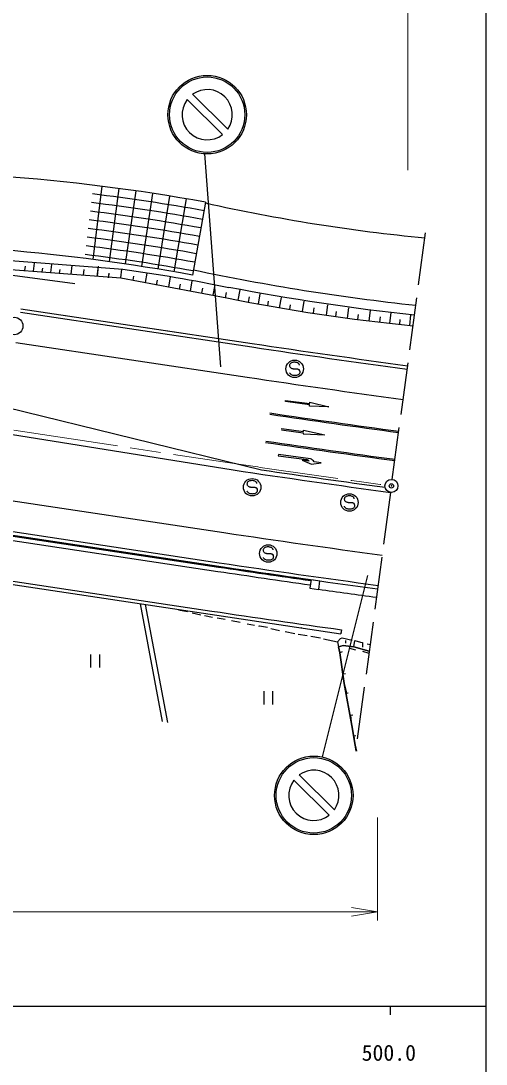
# Model space of a CAD drawing. Units: millimetres, scale not verified. Extents: x 40000 to 680000, y 20000 to 380000.
# Drawn here: x 525666 to 579000, y 198357 to 317890 of the extents above; entities that cross this region are included whole.
import ezdxf
from ezdxf.enums import TextEntityAlignment as Align

# ---------------------------------------------------------------- set-up
doc = ezdxf.new("R2010")
doc.units = ezdxf.units.MM
doc.header["$LTSCALE"] = 1000
doc.header["$PDMODE"] = 32
doc.header["$PDSIZE"] = 500
doc.linetypes.add('CHAIN', pattern=[18.5, 12, -1.5, 3.5, -1.5])
doc.linetypes.add('DASHED', pattern=[7.5, 6, -1.5])
for name, color, linetype, lineweight in [('M-BGD', 7, 'Continuous', 25), ('M-BGD-EXST', 7, 'Continuous', 25), ('M-BMK', 2, 'CHAIN', 13), ('M-BMK-SRVR', 3, 'Continuous', 25), ('M-STR-HTXT', 7, 'Continuous', 13), ('M-STR-STRC', 7, 'Continuous', 25), ('M-STR-STRD', 7, 'Continuous', 25), ('M-TTL-BAND', 7, 'Continuous', 25)]:
    doc.layers.add(name, color=color, linetype=linetype, lineweight=lineweight)
doc.layers.add('M-OTRS', color=6, linetype='Continuous')
doc.styles.add('ＭＳ ゴシック', font='')
doc.styles.get('ＭＳ ゴシック').set_extended_font_data('MS Gothic')

# ---------------------------------------------------------------- blocks, each defined once
blk = doc.blocks.new('open_arrow')
at = {"color": 0, "linetype": 'Continuous', "lineweight": -2}
blk.add_lwpolyline([(7.5, 1.25), (0, 0), (7.5, -1.25)], dxfattribs=at)

msp = doc.modelspace()

# ---------------------------------------------------------------- linework, layer by layer
at = {"layer": 'M-BGD'}
for p, q in [((534963, 298934), (533909, 290556)), ((536901, 298682), (535773, 290304)), ((538837, 298412), (537634, 290036)), ((540770, 298126), (539494, 289753)), ((542701, 297823), (541350, 289455)), ((544629, 297503), (543204, 289139)), ((546841, 297115), (545330, 288757)), ((537355, 289415), (522358, 290538)), ((522287, 289560), (537108, 288451)), ((526117, 289273), (526180, 289771)), ((527115, 289199), (527235, 290114)), ((528114, 289124), (528170, 289544)), ((529112, 289049), (529231, 289965)), ((530111, 288975), (530167, 289395)), ((531440, 288875), (531553, 289849)), ((532854, 288769), (532930, 289392)), ((534427, 288605), (534582, 289795)), ((534433, 288651), (534582, 289795)), ((537108, 288451), (537248, 289431)), ((531859, 287774), (521694, 289109)), ((535727, 288432), (535804, 288991)), ((535744, 288553), (535804, 288991)), ((537108, 288451), (549261, 286141)), ((538532, 288180), (538600, 288638)), ((539957, 287909), (540128, 288999)), ((541223, 287608), (541319, 288198)), ((542627, 287375), (542828, 288558)), ((545103, 286939), (545318, 288120)), ((543852, 287163), (543951, 287728)), ((546406, 286698), (546511, 287258)), ((547708, 286449), (547937, 287627)), ((550563, 285884), (550791, 287062)), ((549112, 286171), (549234, 286777)), ((552891, 285446), (553106, 286626)), ((554029, 285790), (553935, 285258)), ((555330, 285015), (555532, 286198)), ((558103, 285775), (557915, 284589)), ((525616, 284516), (552125, 280528)), ((525676, 284912), (552185, 280924)), ((525676, 284912), (544524, 282076)), ((556498, 284819), (556587, 285362)), ((559193, 284391), (559287, 285013)), ((560819, 285363), (560646, 284175)), ((561752, 284017), (561834, 284602)), ((563225, 285027), (563066, 283838)), ((565589, 283516), (565734, 284707)), ((564344, 284233), (564273, 283680)), ((566823, 283369), (566894, 283979)), ((567966, 283240), (568097, 284433)), ((569101, 283118), (569161, 283689)), ((570244, 283001), (570363, 284195)), ((525096, 281055), (551604, 277067)), ((522418, 263256), (548926, 259267)), ((521837, 259399), (548346, 255411)), ((521897, 259795), (548406, 255806)), ((521748, 258806), (548257, 254817)), ((521822, 259300), (548331, 255312)), ((521004, 253861), (562345, 247641)), ((521064, 254257), (547573, 250269)), ((558927, 253868), (558783, 252879)), ((559917, 253725), (559773, 252735)), ((558783, 252879), (559773, 252735)), ((541917, 237603), (539371, 251098)), ((539903, 251018), (542477, 237518)), ((543746, 250390), (544760, 250222)), ((545307, 250068), (546281, 249840)), ((546709, 249766), (547624, 249579)), ((548161, 249474), (549067, 249337)), ((549822, 249170), (550787, 248992)), ((551602, 248786), (552458, 248639)), ((552945, 248525), (553035, 248594)), ((553035, 248594), (553950, 248406)), ((554338, 248273), (555312, 248045)), ((555958, 247910), (557082, 247711)), ((557460, 247628), (558475, 247459)), ((557879, 248359), (557821, 248356)), ((562412, 248129), (562345, 247641)), ((562413, 248129), (562358, 247733)), ((558903, 247386), (560027, 247186)), ((560355, 247094), (561975, 246731)), ((561975, 246731), (562318, 247106)), ((561975, 246731), (562080, 246182)), ((562080, 246182), (562619, 246336)), ((562619, 246336), (562080, 246182)), ((562318, 247106), (562508, 247194)), ((562508, 247194), (563641, 246945)), ((562619, 246336), (563843, 246156)), ((563843, 246156), (562619, 246336)), ((562874, 246902), (562881, 246593)), ((563843, 246156), (563960, 246902)), ((563960, 246902), (564615, 246717)), ((564615, 246717), (564834, 246655)), ((564834, 246655), (564830, 246137)), ((565381, 246501), (565692, 246421)), ((562213, 245483), (562080, 246182)), ((562080, 246182), (562213, 245483)), ((562503, 245590), (562213, 245483)), ((562730, 241961), (562213, 245483)), ((562213, 245483), (562730, 241961)), ((563354, 246011), (564010, 245826)), ((563843, 246156), (565592, 245682)), ((565592, 245682), (563843, 246156)), ((564815, 245669), (565562, 245458)), ((562620, 243078), (562870, 243126)), ((562730, 241961), (562620, 243078)), ((563594, 237161), (562730, 241961)), ((562730, 241961), (563594, 237161)), ((562730, 241961), (562989, 240873)), ((562989, 240873), (563189, 240911)), ((563474, 238328), (563724, 238376)), ((563594, 237161), (563474, 238328)), ((563972, 234906), (563594, 237161)), ((563594, 237161), (563972, 234906)), ((563872, 235973), (564072, 236011)), ((563972, 234906), (563872, 235973)), ((564091, 234228), (563972, 234906)), ((563972, 234906), (564091, 234228)), ((563972, 234906), (564137, 234221))]:
    msp.add_line(p, q, dxfattribs=at)
at = {"layer": 'M-BGD', "linetype": 'DASHED'}
for p, q in [((568246, 265348), (572213, 294742)), ((551749, 285657), (551866, 286280)), ((568046, 263861), (564047, 234234))]:
    msp.add_line(p, q, dxfattribs=at)
at = {"layer": 'M-BGD'}
for centre, radius, start, end in [((506892, 75944), 224750, 79.76143, 85.86472), ((506892, 75944), 223750, 79.76145, 83.07412), ((506892, 75944), 222750, 79.76148, 83.07412), ((591588, 497341), 205250, 257.40337, 264.51874), ((506892, 75944), 221750, 79.7615, 83.07412), ((506892, 75944), 219750, 79.76155, 83.07412), ((506892, 75944), 220750, 79.76153, 83.07412), ((506892, 75944), 218750, 79.76158, 83.07412), ((506892, 75944), 217750, 79.76161, 83.07412), ((505989, 76137), 216230, 79.51703, 85.32262), ((506892, 75944), 216750, 79.76163, 83.07412), ((506693, 75805), 215800, 78.5596, 81.83129), ((598166, 538801), 254950, 258.06453, 263.8698), ((598166, 538801), 256069, 259.04881, 263.863), ((591588, 497341), 215400, 258.6674, 264.41479), ((728650, 1453823), 1186100, 261.44392, 262.31348), ((728650, 1453823), 1186500, 261.44392, 262.31348), ((728650, 1453823), 1190000, 261.44392, 262.31348), ((728650, 1453823), 1208000, 261.44392, 262.31348), ((728650, 1453823), 1208000, 261.44392, 262.31348), ((728650, 1453823), 1211500, 261.44392, 262.31349), ((728650, 1453823), 1212500, 261.44392, 261.94934), ((728650, 1453823), 1212000, 261.44392, 261.94934), ((728650, 1453823), 1211900, 261.44392, 262.31349), ((728650, 1453823), 1211900, 261.44392, 261.99672), ((728650, 1453823), 1212870, 261.99652, 262.31349), ((728655, 1453823), 1217100, 261.44365, 262.14948), ((728650, 1453823), 1217100, 261.44392, 262.14974)]:
    msp.add_arc(centre, radius, start, end, dxfattribs=at)
at = {"layer": 'M-BGD-EXST'}
for p, q in [((533665, 245305), (533665, 243805)), ((534665, 245305), (534665, 243805)), ((553502, 241077), (553502, 239577)), ((554502, 241077), (554502, 239577))]:
    msp.add_line(p, q, dxfattribs=at)
for points in [[(556533, 277478), (556528, 277486), (556523, 277493), (556518, 277501), (556513, 277509), (556509, 277517), (556505, 277525), (556501, 277533), (556497, 277541), (556494, 277549), (556491, 277558), (556489, 277565), (556488, 277573), (556486, 277581)], [(556783, 278055), (556809, 278050), (556834, 278045), (556860, 278041), (556885, 278036), (556910, 278032), (556936, 278029), (556961, 278025), (556987, 278023), (557012, 278020), (557038, 278019), (557059, 278018), (557080, 278018), (557101, 278018), (557122, 278018), (557143, 278018), (557165, 278019), (557186, 278019), (557207, 278019), (557228, 278019), (557249, 278019), (557261, 278018), (557273, 278018), (557284, 278017), (557296, 278017), (557308, 278016), (557319, 278015), (557331, 278013), (557343, 278012), (557354, 278010), (557366, 278009), (557373, 278007), (557380, 278006), (557387, 278005), (557394, 278003), (557400, 278002), (557407, 278000), (557414, 277998), (557421, 277997), (557428, 277995), (557434, 277993), (557440, 277991), (557446, 277989), (557452, 277987), (557458, 277984), (557464, 277982), (557470, 277980), (557476, 277977), (557482, 277975), (557488, 277972), (557493, 277969), (557499, 277967), (557505, 277964), (557511, 277961), (557516, 277958), (557522, 277954), (557528, 277951), (557533, 277948), (557538, 277944), (557544, 277940), (557549, 277936), (557555, 277930), (557562, 277924), (557569, 277918), (557575, 277911), (557581, 277905)], [(551910, 264492), (551935, 264488), (551961, 264483), (551986, 264478), (552012, 264474), (552037, 264470), (552062, 264466), (552088, 264463), (552113, 264460), (552139, 264458), (552165, 264456), (552186, 264456), (552207, 264455), (552228, 264455), (552249, 264456), (552270, 264456), (552291, 264456), (552312, 264457), (552333, 264457), (552355, 264457), (552376, 264456), (552387, 264456), (552399, 264456), (552411, 264455), (552423, 264454), (552434, 264453), (552446, 264452), (552458, 264451), (552469, 264450), (552481, 264448), (552492, 264446), (552499, 264445), (552506, 264444), (552513, 264442), (552520, 264441), (552527, 264439), (552534, 264438), (552541, 264436), (552548, 264434), (552554, 264432), (552561, 264430), (552567, 264428), (552573, 264426), (552579, 264424), (552585, 264422), (552591, 264420), (552597, 264417), (552603, 264415), (552608, 264412), (552614, 264410), (552620, 264407), (552626, 264404), (552632, 264401), (552637, 264398), (552643, 264395), (552649, 264392), (552654, 264389), (552660, 264385), (552665, 264382), (552670, 264378), (552675, 264374), (552682, 264368), (552689, 264362), (552695, 264355), (552702, 264349), (552708, 264342)], [(551659, 263915), (551654, 263923), (551649, 263931), (551645, 263939), (551640, 263946), (551635, 263954), (551631, 263962), (551627, 263970), (551624, 263978), (551621, 263987), (551618, 263995), (551616, 264003), (551614, 264011), (551613, 264019)], [(562814, 262168), (562809, 262176), (562804, 262184), (562799, 262192), (562794, 262199), (562790, 262207), (562785, 262215), (562781, 262223), (562778, 262231), (562775, 262240), (562772, 262248), (562770, 262256), (562769, 262264), (562767, 262272)], [(563064, 262745), (563090, 262741), (563115, 262736), (563140, 262731), (563166, 262727), (563191, 262723), (563217, 262719), (563242, 262716), (563268, 262713), (563293, 262711), (563319, 262709), (563340, 262709), (563361, 262708), (563382, 262708), (563403, 262708), (563424, 262709), (563445, 262709), (563466, 262710), (563488, 262710), (563509, 262710), (563530, 262709), (563542, 262709), (563553, 262709), (563565, 262708), (563577, 262707), (563588, 262706), (563600, 262705), (563612, 262704), (563623, 262703), (563635, 262701), (563647, 262699), (563653, 262698), (563660, 262697), (563667, 262695), (563674, 262694), (563681, 262692), (563688, 262691), (563695, 262689), (563702, 262687), (563709, 262685), (563715, 262683), (563721, 262681), (563727, 262679), (563733, 262677), (563739, 262675), (563745, 262673), (563751, 262670), (563757, 262668), (563763, 262665), (563768, 262663), (563774, 262660), (563780, 262657), (563786, 262654), (563792, 262651), (563797, 262648), (563803, 262645), (563808, 262642), (563814, 262638), (563819, 262635), (563824, 262631), (563829, 262627), (563836, 262621), (563843, 262615), (563849, 262608), (563856, 262602), (563862, 262595)], [(553507, 256318), (553502, 256326), (553497, 256334), (553492, 256341), (553488, 256349), (553483, 256357), (553479, 256365), (553475, 256373), (553472, 256381), (553468, 256390), (553466, 256398), (553464, 256406), (553462, 256414), (553461, 256421)], [(553758, 256895), (553783, 256891), (553809, 256886), (553834, 256881), (553859, 256877), (553885, 256873), (553910, 256869), (553936, 256866), (553961, 256863), (553987, 256861), (554012, 256859), (554033, 256859), (554054, 256858), (554076, 256858), (554097, 256858), (554118, 256859), (554139, 256859), (554160, 256859), (554181, 256860), (554202, 256860), (554224, 256859), (554235, 256859), (554247, 256859), (554259, 256858), (554270, 256857), (554282, 256856), (554294, 256855), (554305, 256854), (554317, 256853), (554329, 256851), (554340, 256849), (554347, 256848), (554354, 256847), (554361, 256845), (554368, 256844), (554375, 256842), (554382, 256841), (554389, 256839), (554395, 256837), (554402, 256835), (554409, 256833), (554415, 256831), (554421, 256829), (554427, 256827), (554433, 256825), (554439, 256823), (554445, 256820), (554450, 256818), (554456, 256815), (554462, 256813), (554468, 256810), (554474, 256807), (554479, 256804), (554485, 256801), (554491, 256798), (554497, 256795), (554502, 256792), (554508, 256788), (554513, 256784), (554518, 256781), (554523, 256777), (554530, 256771), (554537, 256765), (554543, 256758), (554549, 256752), (554556, 256745)]]:
    msp.add_lwpolyline(points, dxfattribs=at)
for centre in [(524910, 282926), (557050, 278019), (552176, 264456), (563330, 262709), (554024, 256859)]:
    msp.add_circle(centre, 1000, dxfattribs=at)
for centre, radius, start, end in [((556750, 278391), 290, 150.0708, 170.82171), ((556924, 278289), 491, 135.15085, 149.93667), ((556825, 278396), 347, 114.63796, 136.08554), ((556926, 278173), 591, 100.05395, 114.52623), ((557016, 277680), 1092, 90.54544, 100.1869), ((557035, 277516), 1257, 82.47698, 91.3279), ((557109, 278059), 709, 69.27414, 82.6429), ((557211, 278330), 419, 50.33996, 69.2792), ((557218, 278348), 401, 40.39427, 49.36849), ((557137, 278258), 521, 31.07407, 42.21432), ((557423, 278430), 188, 15.48494, 31.07407), ((556759, 278398), 298, 172.36814, 193.72008), ((556758, 278398), 298, 193.7824, 222.17001), ((556887, 277754), 449, 217.94831, 228.20445), ((556867, 278498), 445, 222.25697, 242.81644), ((556895, 277775), 470, 229.12381, 248.26742), ((556959, 278681), 650, 242.95506, 254.28289), ((556990, 278015), 728, 248.31346, 261.14941), ((557173, 278004), 715, 279.49367, 291.46503), ((557278, 277737), 428, 291.45807, 309.06252), ((557329, 277669), 344, 309.52638, 337.1503), ((557324, 277673), 346, 0.82024, 42.03911), ((557505, 278457), 101, 353.24514, 12.74605), ((557321, 277665), 349, 338.2637, 2.05452), ((557065, 278507), 1226, 261.2217, 270.98278), ((557083, 278553), 1272, 270.15164, 279.41634), ((551885, 264835), 298, 172.36814, 193.72008), ((551877, 264828), 290, 150.0708, 170.82171), ((551885, 264836), 298, 193.7824, 222.17001), ((552050, 264727), 491, 135.15085, 149.93667), ((551994, 264935), 445, 222.25697, 242.81644), ((551952, 264833), 347, 114.63796, 136.08554), ((552086, 265118), 650, 242.95506, 254.28289), ((552053, 264610), 591, 100.05395, 114.52623), ((552143, 264118), 1092, 90.54544, 100.1869), ((552162, 263954), 1257, 82.47698, 91.3279), ((552235, 264496), 709, 69.27414, 82.6429), ((552338, 264767), 419, 50.33996, 69.2792), ((552344, 264786), 401, 40.39427, 49.36849), ((552264, 264695), 521, 31.07407, 42.21432), ((552451, 264110), 346, 0.82024, 42.03911), ((552549, 264867), 188, 15.48494, 31.07407), ((552632, 264895), 101, 353.24514, 12.74605), ((552013, 264192), 449, 217.94831, 228.20445), ((552021, 264212), 470, 229.12381, 248.26742), ((552117, 264452), 728, 248.31346, 261.14941), ((552192, 264944), 1226, 261.2217, 270.98278), ((552209, 264991), 1272, 270.15164, 279.41634), ((552300, 264441), 715, 279.49367, 291.46503), ((552405, 264174), 428, 291.45807, 309.06252), ((552456, 264107), 344, 309.52638, 337.1503), ((552448, 264102), 349, 338.2637, 2.05452), ((563040, 263088), 298, 172.36814, 193.72008), ((563031, 263081), 290, 150.0708, 170.82171), ((563039, 263089), 298, 193.7824, 222.17001), ((563204, 262980), 491, 135.15085, 149.93667), ((563106, 263086), 347, 114.63796, 136.08554), ((563207, 262863), 591, 100.05395, 114.52623), ((563297, 262371), 1092, 90.54544, 100.1869), ((563316, 262207), 1257, 82.47698, 91.3279), ((563389, 262749), 709, 69.27414, 82.6429), ((563492, 263020), 419, 50.33996, 69.2792), ((563498, 263039), 401, 40.39427, 49.36849), ((563418, 262948), 521, 31.07407, 42.21432), ((563704, 263120), 188, 15.48494, 31.07407), ((563786, 263148), 101, 353.24514, 12.74605), ((563168, 262445), 449, 217.94831, 228.20445), ((563148, 263188), 445, 222.25697, 242.81644), ((563176, 262465), 470, 229.12381, 248.26742), ((563240, 263371), 650, 242.95506, 254.28289), ((563271, 262705), 728, 248.31346, 261.14941), ((563346, 263197), 1226, 261.2217, 270.98278), ((563364, 263244), 1272, 270.15164, 279.41634), ((563454, 262694), 715, 279.49367, 291.46503), ((563559, 262427), 428, 291.45807, 309.06252), ((563610, 262360), 344, 309.52638, 337.1503), ((563605, 262363), 346, 0.82024, 42.03911), ((563602, 262355), 349, 338.2637, 2.05452), ((553733, 257238), 298, 172.36814, 193.72008), ((553725, 257231), 290, 150.0708, 170.82171), ((553733, 257239), 298, 193.7824, 222.17001), ((553898, 257130), 491, 135.15085, 149.93667), ((553842, 257338), 445, 222.25697, 242.81644), ((553800, 257236), 347, 114.63796, 136.08554), ((553901, 257013), 591, 100.05395, 114.52623), ((553990, 256521), 1092, 90.54544, 100.1869), ((554009, 256357), 1257, 82.47698, 91.3279), ((554083, 256899), 709, 69.27414, 82.6429), ((554186, 257170), 419, 50.33996, 69.2792), ((554192, 257189), 401, 40.39427, 49.36849), ((554112, 257098), 521, 31.07407, 42.21432), ((554397, 257270), 188, 15.48494, 31.07407), ((554479, 257298), 101, 353.24514, 12.74605), ((553861, 256594), 449, 217.94831, 228.20445), ((553869, 256615), 470, 229.12381, 248.26742), ((553934, 257521), 650, 242.95506, 254.28289), ((553964, 256855), 728, 248.31346, 261.14941), ((554039, 257347), 1226, 261.2217, 270.98278), ((554057, 257394), 1272, 270.15164, 279.41634), ((554147, 256844), 715, 279.49367, 291.46503), ((554252, 256577), 428, 291.45807, 309.06252), ((554304, 256510), 344, 309.52638, 337.1503), ((554298, 256513), 346, 0.82024, 42.03911), ((554296, 256505), 349, 338.2637, 2.05452)]:
    msp.add_arc(centre, radius, start, end, dxfattribs=at)
at = {"layer": 'M-BMK'}
msp.add_line((469981, 279233), (550114, 267177), dxfattribs=at)
msp.add_arc((728642, 1453816), 1199993, 261.44407, 262.27796, dxfattribs=at)
at = {"layer": 'M-BMK-SRVR'}
msp.add_circle((568146, 264604), 750, dxfattribs=at)
msp.add_point((568146, 264604), dxfattribs=at)
at = {"layer": 'M-OTRS'}
msp.add_point((568146, 264604), dxfattribs=at)
at = {"layer": 'M-STR-HTXT'}
for p, q in [((570005, 300782), (570005, 333270)), ((566554, 226607), (566554, 214806)), ((443523, 215806), (566554, 215806))]:
    msp.add_line(p, q, dxfattribs=at)
at = {"layer": 'M-STR-STRC'}
for p, q in [((544728, 308881), (548797, 304872)), ((545335, 309474), (549381, 305488)), ((548581, 278248), (546748, 302648)), ((555990, 274260), (556000, 274334)), ((558766, 273889), (555990, 274260)), ((556000, 274334), (556010, 274408)), ((556010, 274408), (558786, 274038)), ((558746, 273740), (558766, 273889)), ((560956, 273672), (558746, 273740)), ((558786, 274038), (558805, 274186)), ((558805, 274186), (560956, 273672)), ((555560, 271038), (558038, 270707)), ((555560, 271038), (558038, 270707)), ((555570, 271113), (555580, 271187)), ((555570, 271113), (555580, 271187)), ((555580, 271187), (558058, 270856)), ((555580, 271187), (558058, 270856)), ((558038, 270707), (558018, 270559)), ((558038, 270707), (558018, 270559)), ((558018, 270559), (560526, 270450)), ((558018, 270559), (560526, 270450)), ((558058, 270856), (558078, 271005)), ((558058, 270856), (558078, 271005)), ((558078, 271005), (560526, 270450)), ((558078, 271005), (560526, 270450)), ((555182, 268214), (555162, 268065)), ((555182, 268214), (555162, 268065)), ((555162, 268065), (558433, 267628)), ((555162, 268065), (558433, 267628)), ((558850, 267723), (555182, 268214)), ((558850, 267723), (555182, 268214)), ((557918, 267545), (558968, 267102)), ((557918, 267545), (558968, 267102)), ((558711, 267439), (557918, 267545)), ((558711, 267439), (557918, 267545)), ((558968, 267102), (560099, 267254)), ((558968, 267102), (560099, 267254)), ((560099, 267254), (559306, 267360)), ((560099, 267254), (559306, 267360)), ((565386, 254343), (560207, 233549)), ((556952, 230894), (561022, 226885)), ((557559, 231487), (561606, 227501))]:
    msp.add_line(p, q, dxfattribs=at)
for centre, radius in [((547022, 307139), 4500), ((547022, 307139), 4320), ((559246, 229153), 4500), ((559246, 229153), 4320)]:
    msp.add_circle(centre, radius, dxfattribs=at)
for centre, radius, start, end in [((547022, 307139), 2880, 325.01478, 125.8468), ((547022, 307139), 2880, 142.79212, 308.06946), ((728650, 1453823), 1193825, 261.59716, 262.31348), ((728650, 1453823), 1193675, 261.59716, 262.31348), ((728650, 1453823), 1197075, 261.59674, 262.31348), ((728650, 1453823), 1196925, 261.59674, 262.31348), ((558308, 267144), 500, 36.22528, 75.42025), ((558308, 267144), 500, 36.22528, 75.42025), ((558481, 266794), 1000, 34.47343, 68.37469), ((558481, 266794), 1000, 34.47343, 68.37469), ((559246, 229153), 2880, 325.01478, 125.8468), ((559246, 229153), 2880, 142.79212, 308.06946)]:
    msp.add_arc(centre, radius, start, end, dxfattribs=at)
at = {"layer": 'M-STR-STRD'}
for p, q in [((523980, 273639), (553237, 266460)), ((523533, 270672), (550005, 266437))]:
    msp.add_line(p, q, dxfattribs=at)
for radius, start, end in [(1200750, 261.44392, 262.31348), (1200250, 261.59633, 262.27971)]:
    msp.add_arc((728650, 1453823), radius, start, end, dxfattribs=at)
at = {"layer": 'M-TTL-BAND'}
for p, q in [((579000, 20000), (579000, 370000)), ((40000, 205000), (579000, 205000)), ((568000, 205000), (568000, 204000))]:
    msp.add_line(p, q, dxfattribs=at)

# ---------------------------------------------------------------- block references
at = {"layer": 'M-STR-HTXT', "xscale": 400, "yscale": 400, "rotation": 180}
msp.add_blockref('open_arrow', (566554, 215806), dxfattribs=at)

# ---------------------------------------------------------------- texts
at = {"layer": 'M-TTL-BAND', "style": 'ＭＳ ゴシック'}
msp.add_text('500.0', height=1833, dxfattribs=at).set_placement((567844, 198195), align=Align.BOTTOM_CENTER)

doc.saveas('drawing.dxf')
